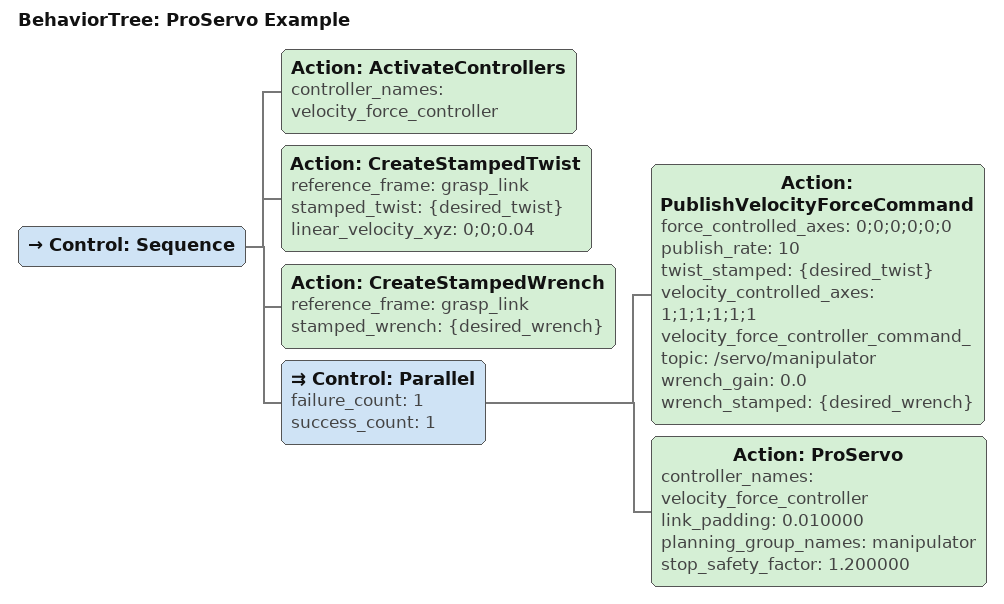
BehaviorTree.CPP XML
<?xml version='1.0' encoding='utf-8'?>
<root BTCPP_format="4" main_tree_to_execute="ProServo Example">
  <BehaviorTree ID="ProServo Example" _description="">
    <Control ID="Sequence">
      <Action ID="ActivateControllers" controller_names="velocity_force_controller"/>
      <Action ID="CreateStampedTwist" reference_frame="grasp_link" stamped_twist="{desired_twist}" linear_velocity_xyz="0;0;0.04"/>
      <Action ID="CreateStampedWrench" reference_frame="grasp_link" stamped_wrench="{desired_wrench}"/>
      <Control ID="Parallel" failure_count="1" success_count="1">
        <Action ID="PublishVelocityForceCommand" force_controlled_axes="0;0;0;0;0;0" publish_rate="10" twist_stamped="{desired_twist}" velocity_controlled_axes="1;1;1;1;1;1" velocity_force_controller_command_topic="/servo/manipulator" wrench_gain="0.0" wrench_stamped="{desired_wrench}"/>
        <Action ID="ProServo" controller_names="velocity_force_controller" link_padding="0.010000" planning_group_names="manipulator" stop_safety_factor="1.200000"/>
      </Control>
    </Control>
  </BehaviorTree>
</root>
